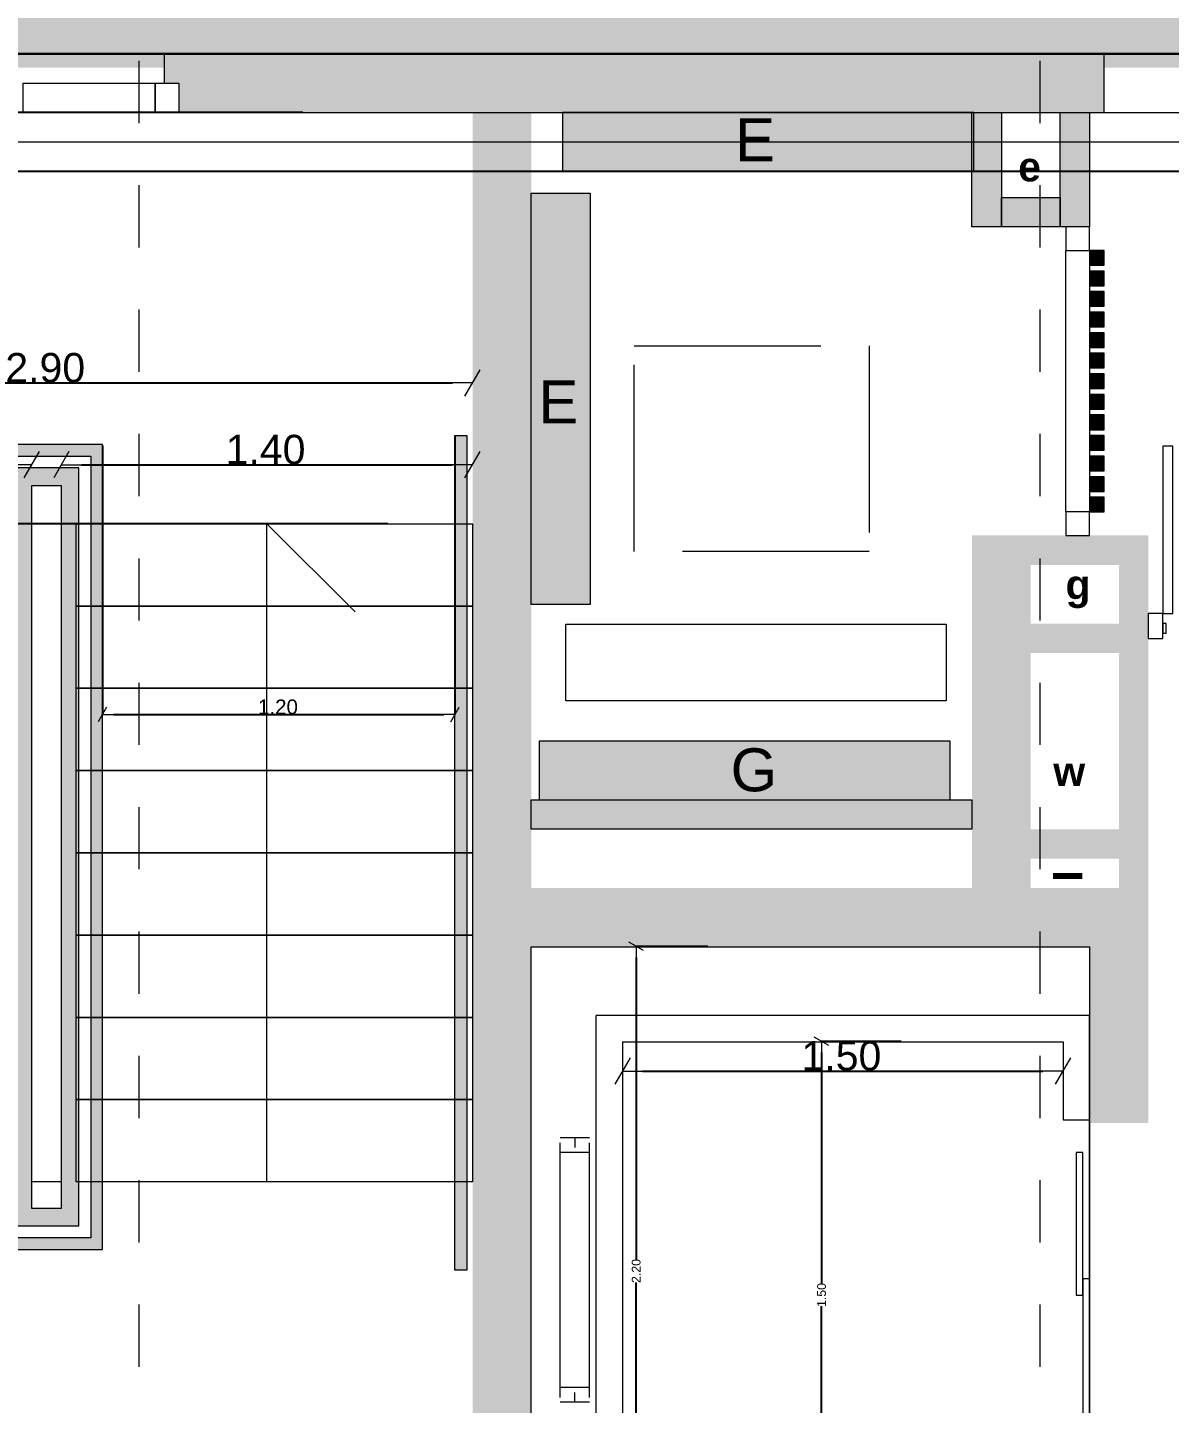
# Model space of a CAD drawing. Header units: millimetres. Extents: x 475616349 to 476941521, y 4620115302 to 4621446928.
# Drawn here: x 476477890 to 476481777, y 4620351099 to 4620355783 of the extents above; entities that cross this region are included whole.
import ezdxf

# ---------------------------------------------------------------- set-up
doc = ezdxf.new("R2010")
doc.units = ezdxf.units.MM
doc.header["$MEASUREMENT"] = 0
doc.linetypes.add('Dashed', pattern=[423.333333, 211.666667, -211.666667])
doc.linetypes.add('Long Dashed', pattern=[1058.333302, 634.99999, -423.333311])
for name, color, linetype, lineweight, true_color in [('0_Pen_No__8_Pen_No__11', 7, 'Continuous', 0, 0x636466), ('New_2D Drafting - General_Pen_No__250_Pen_No__17', 7, 'Continuous', 0, 0xa68068), ('New_2D Drafting - General_Pen_No__250_Pen_No__7_Pen_No__20', 7, 'Continuous', 0, 0xc7c8ca)]:
    doc.layers.add(name, color=color, linetype=linetype, lineweight=lineweight, true_color=true_color)
for name, color, linetype, lineweight in [('0_Pen_No__8_Pen_No__7', 7, 'Continuous', 0), ('2D Drafting - General_Pen_No__1_Pen_No__7', 7, 'Continuous', 0), ('2D Drafting - General_Pen_No__250_Pen_No__7_Pen_No__154', 154, 'Continuous', 0), ('2D Drafting - General_Pen_No__250_Pen_No__7_Pen_No__250', 7, 'Continuous', 0), ('2D Drafting - General_Pen_No__250_Pen_No__7_Pen_No__7', 7, 'Continuous', 0), ('a-iataki_Pen_No__1_Pen_No__1', 1, 'Continuous', 0), ('Doors_Pen_No__7_Pen_No__7', 7, 'Continuous', 0), ('gegmebi_Pen_No__7_Pen_No__7', 7, 'Continuous', 0), ('New_._Pen_No__1', 1, 'Continuous', 0), ('New_2D Drafting - General_Pen_No__1', 1, 'Continuous', 0), ('New_2D Drafting - General_Pen_No__250_Pen_No__7_Pen_No__154', 154, 'Continuous', 0), ('New_2D Drafting - General_Pen_No__250_Pen_No__7_Pen_No__250', 7, 'Continuous', 0), ('New_2D Drafting - General_Pen_No__250_Pen_No__7_Pen_No__4', 7, 'Continuous', 0), ('New_2D Drafting - General_Pen_No__250_Pen_No__7_Pen_No__7', 7, 'Continuous', 0), ('New_2D Drafting - General_Pen_No__30_Pen_No__9_Pen_No__9_Pen_No__250', 7, 'Continuous', 0), ('New_2D Drafting - General_Pen_No__30_Pen_No__9_Pen_No__9_Pen_No__4', 7, 'Continuous', 0), ('New_2D Drafting - General_Pen_No__30_Pen_No__9_Pen_No__9_Pen_No__7', 7, 'Continuous', 0), ('New_2D Drafting - General_Pen_No__4', 7, 'Continuous', 0), ('New_R03_Nakveti_Pen_No__250', 7, 'Continuous', 0), ('New_R03_Nakveti_Pen_No__4', 7, 'Continuous', 0), ('New_shenobebi_Pen_No__1', 1, 'Continuous', 0), ('New_shenobebi_Pen_No__7', 7, 'Continuous', 0), ('New_Structural - Bearing_Pen_No__250', 7, 'Continuous', 0), ('New_Structural - Bearing_Pen_No__4', 7, 'Continuous', 0), ('New_Structural - Bearing_Pen_No__7', 7, 'Continuous', 0), ('zoma_Pen_No__5_Pen_No__5', 5, 'Continuous', 0)]:
    doc.layers.add(name, color=color, linetype=linetype, lineweight=lineweight)
doc.layers.add('zoma', color=7, linetype='Continuous')
doc.styles.add('GENERATED_STYLE_1', font='arial.ttf')
doc.styles.add('GENERATED_STYLE_2', font='arial.ttf')
doc.styles.add('GENERATED_STYLE_7', font='arialbd.ttf')
doc.dimstyles.new('GENERATED_STYLE__10', dxfattribs={"dimtxt": 100, "dimasz": 68.640772, "dimexe": 0.18, "dimexo": 900, "dimgap": 0.09, "dimtad": 1, "dimtih": 1, "dimtoh": 1, "dimlfac": 0.001, "dimzin": 0, "dimdsep": 46, "dimtxsty": 'GENERATED_STYLE_2', "dimblk": 'ARROWHEAD_2', "dimblk1": 'ARROWHEAD_2', "dimblk2": 'ARROWHEAD_2', "dimcen": 0.09, "dimclrd": 7, "dimclre": 7, "dimclrt": 7, "dimadec": 0, "dimazin": 0, "dimtfac": 1, "dimtdec": 4, "dimtmove": 0, "dimatfit": 3, "dimfxl": 1, "dimtolj": 1, "dimtzin": 0, "dimarcsym": 0})
doc.dimstyles.new('GENERATED_STYLE__20', dxfattribs={"dimtxt": 50, "dimasz": 38, "dimexe": 0.18, "dimexo": 3, "dimgap": 0.09, "dimtad": 1, "dimlfac": 0.001, "dimzin": 0, "dimdsep": 46, "dimtxsty": 'GENERATED_STYLE_1', "dimblk": 'ARROWHEAD_2', "dimblk1": 'ARROWHEAD_2', "dimblk2": 'ARROWHEAD_2', "dimcen": 0.09, "dimclrd": 7, "dimclre": 7, "dimclrt": 7, "dimadec": 0, "dimazin": 0, "dimtfac": 1, "dimtdec": 4, "dimtmove": 0, "dimatfit": 3, "dimfxl": 1, "dimtolj": 1, "dimtzin": 0, "dimarcsym": 0})
doc.dimstyles.new('GENERATED_STYLE__3', dxfattribs={"dimtxt": 200, "dimasz": 64.421331, "dimexe": 0.18, "dimexo": 3, "dimgap": 0.09, "dimtad": 1, "dimtih": 1, "dimtoh": 1, "dimlfac": 0.001, "dimzin": 0, "dimdsep": 46, "dimtxsty": 'GENERATED_STYLE_2', "dimblk": 'ARROWHEAD_2', "dimblk1": 'ARROWHEAD_2', "dimblk2": 'ARROWHEAD_2', "dimcen": 0.09, "dimclrd": 142, "dimclre": 142, "dimclrt": 142, "dimadec": 0, "dimazin": 0, "dimtfac": 1, "dimtdec": 4, "dimtmove": 2, "dimatfit": 3, "dimfxl": 1, "dimtolj": 1, "dimtzin": 0, "dimarcsym": 0})
doc.dimstyles.new('GENERATED_STYLE__5', dxfattribs={"dimtxt": 100, "dimasz": 68.640772, "dimexe": 0.18, "dimexo": 0.0625, "dimgap": 0.09, "dimtad": 1, "dimlfac": 0.001, "dimzin": 0, "dimdsep": 46, "dimtxsty": 'GENERATED_STYLE_2', "dimblk": 'ARROWHEAD_2', "dimblk1": 'ARROWHEAD_2', "dimblk2": 'ARROWHEAD_2', "dimcen": 0.09, "dimse1": 1, "dimse2": 1, "dimclrd": 142, "dimclre": 142, "dimclrt": 142, "dimadec": 0, "dimazin": 0, "dimtfac": 1, "dimtdec": 4, "dimtmove": 0, "dimatfit": 3, "dimfxl": 1, "dimtolj": 1, "dimtzin": 0, "dimarcsym": 0})
doc.dimstyles.new('GENERATED_STYLE__6', dxfattribs={"dimtxt": 30.000001, "dimasz": 38, "dimexe": 0.18, "dimexo": 3, "dimgap": 0.09, "dimtad": 1, "dimlfac": 0.001, "dimzin": 0, "dimdsep": 46, "dimtxsty": 'GENERATED_STYLE_2', "dimblk": 'ARROWHEAD_2', "dimblk1": 'ARROWHEAD_2', "dimblk2": 'ARROWHEAD_2', "dimcen": 0.09, "dimclrd": 142, "dimclre": 142, "dimclrt": 142, "dimadec": 0, "dimazin": 0, "dimtfac": 1, "dimtdec": 4, "dimtmove": 0, "dimatfit": 3, "dimfxl": 1, "dimtolj": 1, "dimtzin": 0, "dimarcsym": 0})
doc.dimstyles.new('GENERATED_STYLE__7', dxfattribs={"dimtxt": 30.000001, "dimasz": 38, "dimexe": 0.18, "dimexo": 3, "dimgap": 0.09, "dimtad": 1, "dimtih": 1, "dimtoh": 1, "dimlfac": 0.001, "dimzin": 0, "dimdsep": 46, "dimtxsty": 'GENERATED_STYLE_2', "dimblk": 'ARROWHEAD_2', "dimblk1": 'ARROWHEAD_2', "dimblk2": 'ARROWHEAD_2', "dimcen": 0.09, "dimclrd": 142, "dimclre": 142, "dimclrt": 142, "dimadec": 0, "dimazin": 0, "dimtfac": 1, "dimtdec": 4, "dimtmove": 0, "dimatfit": 3, "dimfxl": 1, "dimtolj": 1, "dimtzin": 0, "dimarcsym": 0})
doc.dimstyles.new('GENERATED_STYLE__9', dxfattribs={"dimtxt": 100, "dimasz": 68.640772, "dimexe": 0.18, "dimexo": 900, "dimgap": 0.09, "dimtad": 1, "dimlfac": 0.001, "dimzin": 0, "dimdsep": 46, "dimtxsty": 'GENERATED_STYLE_2', "dimblk": 'ARROWHEAD_2', "dimblk1": 'ARROWHEAD_2', "dimblk2": 'ARROWHEAD_2', "dimcen": 0.09, "dimclrd": 7, "dimclre": 7, "dimclrt": 7, "dimadec": 0, "dimazin": 0, "dimtfac": 1, "dimtdec": 4, "dimtmove": 0, "dimatfit": 3, "dimfxl": 1, "dimtolj": 1, "dimtzin": 0, "dimarcsym": 0})

# ---------------------------------------------------------------- blocks, each defined once
blk = doc.blocks.new('ARROWHEAD_2')
at = {"color": 0, "linetype": 'Continuous', "lineweight": 0}
for p, q in [((0, 0), (-1, 0)), ((-0.378, -0.655), (0.378, 0.655))]:
    blk.add_line(p, q, dxfattribs=at)
blk = doc.blocks.new('*D4010')
at = {"layer": 'Defpoints', "color": 0, "linetype": 'Continuous', "transparency": 16777216}
for p in [(476480593.2, 4620352331.9), (476480866.6, 4620352331.9), (476480892.7, 4620350831.9)]:
    blk.add_point(p, dxfattribs=at)
at = {"layer": 'zoma', "color": 142, "linetype": 'Continuous', "lineweight": -2, "transparency": 16777216}
for p, q in [((476480863.6, 4620352331.9), (476480593, 4620352331.9)), ((476480593.2, 4620352293.9), (476480593.2, 4620351506.3)), ((476480593.2, 4620350869.9), (476480593.2, 4620351431.1)), ((476480889.7, 4620350831.9), (476480593, 4620350831.9))]:
    blk.add_line(p, q, dxfattribs=at)
at = {"layer": 'zoma', "color": 142, "linetype": 'Continuous', "lineweight": -2, "transparency": 16777216, "xscale": 38.00000000000001, "yscale": 38.00000000000001, "zscale": 38.00000000000001}
for p, rotation in [((476480593.2, 4620352331.9), 90), ((476480593.2, 4620350831.9), 270)]:
    blk.add_blockref('ARROWHEAD_2', p, dxfattribs=dict(at, rotation=rotation))
at = {"layer": 'zoma', "color": 142, "linetype": 'Continuous', "lineweight": 0, "transparency": 16777216, "insert": (476480593.2, 4620351468.7), "char_height": 30, "attachment_point": 5, "rotation": 90, "style": 'GENERATED_STYLE_2'}
blk.add_mtext('\\A1;1.50', dxfattribs=at)
blk = doc.blocks.new('*D4011')
at = {"layer": 'Defpoints', "color": 0, "linetype": 'Continuous', "transparency": 16777216}
for p in [(476479915.3, 4620352330.3), (476481415.3, 4620352330.3), (476481415.3, 4620352231.1)]:
    blk.add_point(p, dxfattribs=at)
at = {"layer": 'zoma', "color": 142, "linetype": 'Continuous', "lineweight": -2, "transparency": 16777216}
blk.add_line((476479984, 4620352231.1), (476481346.7, 4620352231.1), dxfattribs=at)
at = {"layer": 'zoma', "color": 142, "linetype": 'Continuous', "lineweight": -2, "transparency": 16777216, "xscale": 68.64077230571034, "yscale": 68.64077230571034, "zscale": 68.64077230571034, "rotation": 180}
blk.add_blockref('ARROWHEAD_2', (476479915.3, 4620352231.1), dxfattribs=at)
at = {"layer": 'zoma', "color": 142, "linetype": 'Continuous', "lineweight": -2, "transparency": 16777216, "xscale": 68.64077230571034, "yscale": 68.64077230571034, "zscale": 68.64077230571034}
blk.add_blockref('ARROWHEAD_2', (476481415.3, 4620352231.1), dxfattribs=at)
at = {"layer": 'zoma', "color": 142, "linetype": 'Continuous', "lineweight": 0, "transparency": 16777216, "insert": (476480660.6, 4620352282.3), "char_height": 100, "attachment_point": 5, "style": 'GENERATED_STYLE_2'}
blk.add_mtext('\\A1;1.50', dxfattribs=at)
blk = doc.blocks.new('*D4012')
at = {"layer": 'Defpoints', "color": 0, "linetype": 'Continuous', "transparency": 16777216}
for p in [(476479962, 4620352655.2), (476480208.8, 4620352655.2), (476480092, 4620350455.2)]:
    blk.add_point(p, dxfattribs=at)
at = {"layer": 'zoma', "color": 142, "linetype": 'Continuous', "lineweight": -2, "transparency": 16777216}
for p, q in [((476480205.8, 4620352655.2), (476479961.8, 4620352655.2)), ((476479962, 4620352617.2), (476479962, 4620351589.8)), ((476479962, 4620350493.2), (476479962, 4620351511.3)), ((476480089, 4620350455.2), (476479961.8, 4620350455.2))]:
    blk.add_line(p, q, dxfattribs=at)
at = {"layer": 'zoma', "color": 142, "linetype": 'Continuous', "lineweight": -2, "transparency": 16777216, "xscale": 38.00000000000001, "yscale": 38.00000000000001, "zscale": 38.00000000000001}
for p, rotation in [((476479962, 4620352655.2), 90), ((476479962, 4620350455.2), 270)]:
    blk.add_blockref('ARROWHEAD_2', p, dxfattribs=dict(at, rotation=rotation))
at = {"layer": 'zoma', "color": 142, "linetype": 'Continuous', "lineweight": 0, "transparency": 16777216, "insert": (476479962, 4620351550.5), "char_height": 30, "attachment_point": 5, "rotation": 90, "style": 'GENERATED_STYLE_2'}
blk.add_mtext('\\A1;2.20', dxfattribs=at)
blk = doc.blocks.new('*D4042')
at = {"layer": 'Defpoints', "color": 0, "linetype": 'Continuous', "transparency": 16777216}
for p in [(476476705, 4620355430.7), (476483205, 4620355430.7), (476483205, 4620338180.3)]:
    blk.add_point(p, dxfattribs=at)
at = {"layer": 'zoma', "color": 142, "linetype": 'Continuous', "lineweight": -2, "transparency": 16777216}
for p, q in [((476476705, 4620355427.7), (476476705, 4620338180.1)), ((476483205, 4620355427.7), (476483205, 4620338180.1)), ((476476769.4, 4620338180.3), (476483140.6, 4620338180.3))]:
    blk.add_line(p, q, dxfattribs=at)
at = {"layer": 'zoma', "color": 142, "linetype": 'Continuous', "lineweight": -2, "transparency": 16777216, "xscale": 64.4213309708986, "yscale": 64.4213309708986, "zscale": 64.4213309708986, "rotation": 180}
blk.add_blockref('ARROWHEAD_2', (476476705, 4620338180.3), dxfattribs=at)
at = {"layer": 'zoma', "color": 142, "linetype": 'Continuous', "lineweight": -2, "transparency": 16777216, "xscale": 64.4213309708986, "yscale": 64.4213309708986, "zscale": 64.4213309708986}
blk.add_blockref('ARROWHEAD_2', (476483205, 4620338180.3), dxfattribs=at)
at = {"layer": 'zoma', "color": 142, "linetype": 'Continuous', "lineweight": 0, "transparency": 16777216, "insert": (476479948.7, 4620338320.3), "char_height": 200, "attachment_point": 5, "style": 'GENERATED_STYLE_2'}
blk.add_mtext('\\A1;6.50', dxfattribs=at)
blk = doc.blocks.new('*D3923')
at = {"layer": 'Defpoints', "color": 0, "linetype": 'Continuous', "transparency": 16777216}
for p in [(476467805.1, 4620355693.7), (476533682.1, 4620355693.7), (476467805.1, 4620340493.7)]:
    blk.add_point(p, dxfattribs=at)
at = {"layer": 'zoma', "color": 7, "linetype": 'Continuous', "lineweight": -2, "transparency": 16777216}
for p, q in [((476468705.1, 4620355693.7), (476533682.3, 4620355693.7)), ((476533682.1, 4620355625.1), (476533682.1, 4620348251.7)), ((476533682.1, 4620340562.4), (476533682.1, 4620347923.8)), ((476468705.1, 4620340493.7), (476533682.3, 4620340493.7))]:
    blk.add_line(p, q, dxfattribs=at)
at = {"layer": 'zoma', "color": 7, "linetype": 'Continuous', "lineweight": -2, "transparency": 16777216, "xscale": 68.64077230571034, "yscale": 68.64077230571034, "zscale": 68.64077230571034}
for p, rotation in [((476533682.1, 4620355693.7), 90), ((476533682.1, 4620340493.7), 270)]:
    blk.add_blockref('ARROWHEAD_2', p, dxfattribs=dict(at, rotation=rotation))
at = {"layer": 'zoma', "color": 7, "linetype": 'Continuous', "lineweight": 0, "transparency": 16777216, "insert": (476533682.1, 4620348087.8), "char_height": 100, "attachment_point": 5, "rotation": 90, "style": 'GENERATED_STYLE_2'}
blk.add_mtext('\\A1;15.20', dxfattribs=at)
blk = doc.blocks.new('*D3931')
at = {"layer": 'Defpoints', "color": 0, "linetype": 'Continuous', "transparency": 16777216}
for p in [(476467805.1, 4620355293.7), (476532893, 4620355293.7), (476467805.1, 4620350493.7)]:
    blk.add_point(p, dxfattribs=at)
at = {"layer": 'zoma', "color": 7, "linetype": 'Continuous', "lineweight": -2, "transparency": 16777216}
for p, q in [((476468705.1, 4620355293.7), (476532893.2, 4620355293.7)), ((476532893, 4620355225.1), (476532893, 4620353019.2)), ((476532893, 4620350562.4), (476532893, 4620352755.6)), ((476468705.1, 4620350493.7), (476532893.2, 4620350493.7))]:
    blk.add_line(p, q, dxfattribs=at)
at = {"layer": 'zoma', "color": 7, "linetype": 'Continuous', "lineweight": -2, "transparency": 16777216, "xscale": 68.64077230571034, "yscale": 68.64077230571034, "zscale": 68.64077230571034}
for p, rotation in [((476532893, 4620355293.7), 90), ((476532893, 4620350493.7), 270)]:
    blk.add_blockref('ARROWHEAD_2', p, dxfattribs=dict(at, rotation=rotation))
at = {"layer": 'zoma', "color": 7, "linetype": 'Continuous', "lineweight": 0, "transparency": 16777216, "insert": (476532893, 4620352887.4), "char_height": 100, "attachment_point": 5, "rotation": 90, "style": 'GENERATED_STYLE_2'}
blk.add_mtext('\\A1;4.80', dxfattribs=at)
blk = doc.blocks.new('*D3932')
at = {"layer": 'Defpoints', "color": 0, "linetype": 'Continuous', "transparency": 16777216}
for p in [(476467805.1, 4620355693.7), (476533022.8, 4620355693.7), (476467805.1, 4620355293.7)]:
    blk.add_point(p, dxfattribs=at)
at = {"layer": 'zoma', "color": 7, "linetype": 'Continuous', "lineweight": -2, "transparency": 16777216}
for p, q in [((476468705.1, 4620355693.7), (476533022.9, 4620355693.7)), ((476533022.8, 4620355625.1), (476533022.8, 4620355362.4)), ((476468705.1, 4620355293.7), (476533022.9, 4620355293.7)), ((476533022.8, 4620355293.7), (476533022.8, 4620354996.9))]:
    blk.add_line(p, q, dxfattribs=at)
at = {"layer": 'zoma', "color": 7, "linetype": 'Continuous', "lineweight": -2, "transparency": 16777216, "xscale": 68.64077230571034, "yscale": 68.64077230571034, "zscale": 68.64077230571034}
for p, rotation in [((476533022.8, 4620355693.7), 90), ((476533022.8, 4620355293.7), 270)]:
    blk.add_blockref('ARROWHEAD_2', p, dxfattribs=dict(at, rotation=rotation))
at = {"layer": 'zoma', "color": 7, "linetype": 'Continuous', "lineweight": 0, "transparency": 16777216, "insert": (476532893, 4620354996.9), "char_height": 100, "attachment_point": 5, "rotation": 90, "style": 'GENERATED_STYLE_2'}
blk.add_mtext('\\A1;0.40', dxfattribs=at)
blk = doc.blocks.new('*D3945')
at = {"layer": 'Defpoints', "color": 0, "linetype": 'Continuous', "transparency": 16777216}
for p in [(476469055, 4620372395.2), (476469405, 4620372395.2), (476533305, 4620355693.8)]:
    blk.add_point(p, dxfattribs=at)
at = {"layer": 'zoma', "color": 7, "linetype": 'Continuous', "lineweight": -2, "transparency": 16777216}
for p, q in [((476468505, 4620372395.2), (476469054.8, 4620372395.2)), ((476469055, 4620372326.5), (476469055, 4620364193.5)), ((476469055, 4620355762.4), (476469055, 4620363865.7)), ((476532405, 4620355693.8), (476469054.8, 4620355693.8))]:
    blk.add_line(p, q, dxfattribs=at)
at = {"layer": 'zoma', "color": 7, "linetype": 'Continuous', "lineweight": -2, "transparency": 16777216, "xscale": 68.64077230571034, "yscale": 68.64077230571034, "zscale": 68.64077230571034}
for p, rotation in [((476469055, 4620372395.2), 90), ((476469055, 4620355693.8), 270)]:
    blk.add_blockref('ARROWHEAD_2', p, dxfattribs=dict(at, rotation=rotation))
at = {"layer": 'zoma', "color": 7, "linetype": 'Continuous', "lineweight": 0, "transparency": 16777216, "insert": (476469055, 4620364029.6), "char_height": 100, "attachment_point": 5, "rotation": 90, "style": 'GENERATED_STYLE_2'}
blk.add_mtext('\\A1;16.70', dxfattribs=at)
blk = doc.blocks.new('*D3966')
at = {"layer": 'Defpoints', "color": 0, "linetype": 'Continuous', "transparency": 16777216}
for p in [(476476505, 4620354340), (476477905, 4620354326.8), (476477905, 4620354294.6)]:
    blk.add_point(p, dxfattribs=at)
at = {"layer": 'zoma', "color": 142, "linetype": 'Continuous', "lineweight": -2, "transparency": 16777216}
blk.add_line((476476573.7, 4620354294.6), (476477836.4, 4620354294.6), dxfattribs=at)
at = {"layer": 'zoma', "color": 142, "linetype": 'Continuous', "lineweight": -2, "transparency": 16777216, "xscale": 68.64077230571034, "yscale": 68.64077230571034, "zscale": 68.64077230571034, "rotation": 180}
blk.add_blockref('ARROWHEAD_2', (476476505, 4620354294.6), dxfattribs=at)
at = {"layer": 'zoma', "color": 142, "linetype": 'Continuous', "lineweight": -2, "transparency": 16777216, "xscale": 68.64077230571034, "yscale": 68.64077230571034, "zscale": 68.64077230571034}
blk.add_blockref('ARROWHEAD_2', (476477905, 4620354294.6), dxfattribs=at)
at = {"layer": 'zoma', "color": 142, "linetype": 'Continuous', "lineweight": 0, "transparency": 16777216, "insert": (476477200.3, 4620354345.8), "char_height": 100, "attachment_point": 5, "style": 'GENERATED_STYLE_2'}
blk.add_mtext('\\A1;1.40', dxfattribs=at)
blk = doc.blocks.new('*D3967')
at = {"layer": 'Defpoints', "color": 0, "linetype": 'Continuous', "transparency": 16777216}
for p in [(476479405, 4620354464.1), (476478005, 4620354416.6), (476479405, 4620354294.6)]:
    blk.add_point(p, dxfattribs=at)
at = {"layer": 'zoma', "color": 142, "linetype": 'Continuous', "lineweight": -2, "transparency": 16777216}
blk.add_line((476478073.7, 4620354294.6), (476479336.4, 4620354294.6), dxfattribs=at)
at = {"layer": 'zoma', "color": 142, "linetype": 'Continuous', "lineweight": -2, "transparency": 16777216, "xscale": 68.64077230571034, "yscale": 68.64077230571034, "zscale": 68.64077230571034, "rotation": 180}
blk.add_blockref('ARROWHEAD_2', (476478005, 4620354294.6), dxfattribs=at)
at = {"layer": 'zoma', "color": 142, "linetype": 'Continuous', "lineweight": -2, "transparency": 16777216, "xscale": 68.64077230571034, "yscale": 68.64077230571034, "zscale": 68.64077230571034}
blk.add_blockref('ARROWHEAD_2', (476479405, 4620354294.6), dxfattribs=at)
at = {"layer": 'zoma', "color": 142, "linetype": 'Continuous', "lineweight": 0, "transparency": 16777216, "insert": (476478700.3, 4620354345.8), "char_height": 100, "attachment_point": 5, "style": 'GENERATED_STYLE_2'}
blk.add_mtext('\\A1;1.40', dxfattribs=at)
blk = doc.blocks.new('*D3968')
at = {"layer": 'Defpoints', "color": 0, "linetype": 'Continuous', "transparency": 16777216}
for p in [(476476505, 4620354789.2), (476479405, 4620354603.3), (476479405, 4620354573.2)]:
    blk.add_point(p, dxfattribs=at)
at = {"layer": 'zoma', "color": 142, "linetype": 'Continuous', "lineweight": -2, "transparency": 16777216}
blk.add_line((476476573.7, 4620354573.2), (476479336.4, 4620354573.2), dxfattribs=at)
at = {"layer": 'zoma', "color": 142, "linetype": 'Continuous', "lineweight": -2, "transparency": 16777216, "xscale": 68.64077230571034, "yscale": 68.64077230571034, "zscale": 68.64077230571034, "rotation": 180}
blk.add_blockref('ARROWHEAD_2', (476476505, 4620354573.2), dxfattribs=at)
at = {"layer": 'zoma', "color": 142, "linetype": 'Continuous', "lineweight": -2, "transparency": 16777216, "xscale": 68.64077230571034, "yscale": 68.64077230571034, "zscale": 68.64077230571034}
blk.add_blockref('ARROWHEAD_2', (476479405, 4620354573.2), dxfattribs=at)
at = {"layer": 'zoma', "color": 142, "linetype": 'Continuous', "lineweight": 0, "transparency": 16777216, "insert": (476477950.3, 4620354624.3), "char_height": 100, "attachment_point": 5, "style": 'GENERATED_STYLE_2'}
blk.add_mtext('\\A1;2.90', dxfattribs=at)
blk = doc.blocks.new('*D3969')
at = {"layer": 'Defpoints', "color": 0, "linetype": 'Continuous', "transparency": 16777216}
for p in [(476476742.2, 4620355493.8), (476478830.4, 4620355493.8), (476479119.1, 4620354093.7)]:
    blk.add_point(p, dxfattribs=at)
at = {"layer": 'zoma', "color": 142, "linetype": 'Continuous', "lineweight": -2, "transparency": 16777216}
for p, q in [((476478827.4, 4620355493.8), (476476742, 4620355493.8)), ((476476742.2, 4620355455.8), (476476742.2, 4620354826.6)), ((476476742.2, 4620354131.7), (476476742.2, 4620354751.4)), ((476479116.1, 4620354093.7), (476476742, 4620354093.7))]:
    blk.add_line(p, q, dxfattribs=at)
at = {"layer": 'zoma', "color": 142, "linetype": 'Continuous', "lineweight": -2, "transparency": 16777216, "xscale": 38.00000000000001, "yscale": 38.00000000000001, "zscale": 38.00000000000001}
for p, rotation in [((476476742.2, 4620355493.8), 90), ((476476742.2, 4620354093.7), 270)]:
    blk.add_blockref('ARROWHEAD_2', p, dxfattribs=dict(at, rotation=rotation))
at = {"layer": 'zoma', "color": 142, "linetype": 'Continuous', "lineweight": 0, "transparency": 16777216, "insert": (476476742.2, 4620354789), "char_height": 30, "attachment_point": 5, "rotation": 90, "style": 'GENERATED_STYLE_2'}
blk.add_mtext('\\A1;1.40', dxfattribs=at)
blk = doc.blocks.new('*D3997')
at = {"layer": 'Defpoints', "color": 0, "linetype": 'Continuous', "transparency": 16777216}
for p in [(476479345, 4620354393.7), (476478145, 4620354363.6), (476479345, 4620353444.7)]:
    blk.add_point(p, dxfattribs=at)
at = {"layer": 'zoma', "color": 7, "linetype": 'Continuous', "lineweight": -2, "transparency": 16777216}
for p, q in [((476479345, 4620354390.7), (476479345, 4620353444.5)), ((476478145, 4620354360.6), (476478145, 4620353444.5)), ((476478183, 4620353444.7), (476479307, 4620353444.7))]:
    blk.add_line(p, q, dxfattribs=at)
at = {"layer": 'zoma', "color": 7, "linetype": 'Continuous', "lineweight": -2, "transparency": 16777216, "xscale": 38.00000000000001, "yscale": 38.00000000000001, "zscale": 38.00000000000001, "rotation": 180}
blk.add_blockref('ARROWHEAD_2', (476478145, 4620353444.7), dxfattribs=at)
at = {"layer": 'zoma', "color": 7, "linetype": 'Continuous', "lineweight": -2, "transparency": 16777216, "xscale": 38.00000000000001, "yscale": 38.00000000000001, "zscale": 38.00000000000001}
blk.add_blockref('ARROWHEAD_2', (476479345, 4620353444.7), dxfattribs=at)
at = {"layer": 'zoma', "color": 7, "linetype": 'Continuous', "lineweight": 0, "transparency": 16777216, "insert": (476478742.5, 4620353470.3), "char_height": 50, "attachment_point": 5, "style": 'GENERATED_STYLE_1'}
blk.add_mtext('\\A1;1.20', dxfattribs=at)

msp = doc.modelspace()

# ---------------------------------------------------------------- hatches: boundary and pattern name
at = {"layer": '0_Pen_No__8_Pen_No__11', "linetype": 'Continuous', "lineweight": 0, "true_color": 0x636466}
for points in [[(476479710.91, 4620355493.936), (476479710.911, 4620355293.936), (476481110.865, 4620355293.945), (476481110.864, 4620355493.945)], [(476479605.02, 4620355219.181), (476479805.02, 4620355219.18), (476479805.011, 4620353819.226), (476479605.011, 4620353819.227)], [(476479631.193, 4620353353.985), (476479631.193, 4620353153.985), (476481031.146, 4620353153.985), (476481031.146, 4620353353.985)]]:
    msp.add_hatch(color=251, dxfattribs=at).paths.add_polyline_path(points)
at = {"layer": '2D Drafting - General_Pen_No__250_Pen_No__7_Pen_No__154', "linetype": 'Continuous', "lineweight": 0}
msp.add_hatch(color=154, dxfattribs=at).paths.add_polyline_path([(476478355.006, 4620355593.798), (476478404.849, 4620355593.798), (476478404.849, 4620355493.75), (476481555.28, 4620355493.75), (476481555.28, 4620355693.75), (476478355.006, 4620355693.75)])
at = {"layer": '2D Drafting - General_Pen_No__250_Pen_No__7_Pen_No__7', "linetype": 'Continuous', "lineweight": 0}
for points in [[(476479605.012, 4620355493.75), (476479605.012, 4620352853.718), (476479405.012, 4620352853.718), (476479405.012, 4620355493.75)], [(476481205.011, 4620355493.932), (476481205.011, 4620355103.975), (476481105.011, 4620355103.975), (476481105.011, 4620355493.932)], [(476479605.012, 4620354393.708), (476479605.012, 4620352853.675), (476479405.012, 4620352853.675), (476479405.012, 4620354393.708)], [(476481105.012, 4620354053.985), (476481305.012, 4620354053.985), (476481305.012, 4620352853.985), (476481105.012, 4620352853.985)]]:
    msp.add_hatch(color=7, dxfattribs=at).paths.add_polyline_path(points)
at = {"layer": 'New_2D Drafting - General_Pen_No__1', "linetype": 'Continuous', "lineweight": 0}
msp.add_hatch(color=1, dxfattribs=at).paths.add_polyline_path([(476479385.012, 4620351553.708), (476479345.012, 4620351553.708), (476479345.012, 4620354393.708), (476479385.012, 4620354393.708)])
h = msp.add_hatch(color=1, dxfattribs=at)
h.paths.add_polyline_path([(476477765.012, 4620351623.6), (476478145.012, 4620351623.6), (476478145.012, 4620351753.708), (476478145.012, 4620354363.614), (476477765.012, 4620354363.614)])
h.paths.add_polyline_path([(476478105.012, 4620351663.6), (476477805.012, 4620351663.6), (476477805.012, 4620354323.614), (476478105.012, 4620354323.614)], flags=16)
h = msp.add_hatch(color=1, dxfattribs=at)
h.paths.add_polyline_path([(476477845.012, 4620351703.6), (476478065.012, 4620351703.6), (476478065.012, 4620354283.614), (476477845.012, 4620354283.614)])
h.paths.add_polyline_path([(476477905.012, 4620351763.6), (476477905.012, 4620354223.614), (476478005.012, 4620354223.614), (476478005.012, 4620351763.6)], flags=16)
at = {"layer": 'New_2D Drafting - General_Pen_No__250_Pen_No__17', "linetype": 'Continuous', "lineweight": 0, "true_color": 0xa68068}
for points in [[(476481505.012, 4620354973.985), (476481505.012, 4620355023.985), (476481555.012, 4620355023.985), (476481555.012, 4620354973.985)], [(476481505.012, 4620354903.985), (476481505.012, 4620354953.985), (476481555.012, 4620354953.985), (476481555.012, 4620354903.985)], [(476481505.012, 4620354833.985), (476481505.012, 4620354883.985), (476481555.012, 4620354883.985), (476481555.012, 4620354833.985)], [(476481505.012, 4620354763.985), (476481505.012, 4620354813.985), (476481555.012, 4620354813.985), (476481555.012, 4620354763.985)], [(476481505.012, 4620354693.985), (476481505.012, 4620354743.985), (476481555.012, 4620354743.985), (476481555.012, 4620354693.985)], [(476481555.012, 4620354673.985), (476481555.012, 4620354623.985), (476481505.012, 4620354623.985), (476481505.012, 4620354673.985)], [(476481505.012, 4620354553.985), (476481505.012, 4620354603.985), (476481555.012, 4620354603.985), (476481555.012, 4620354553.985)], [(476481505.012, 4620354483.985), (476481505.012, 4620354533.985), (476481555.012, 4620354533.985), (476481555.012, 4620354483.985)], [(476481505.012, 4620354413.985), (476481505.012, 4620354463.985), (476481555.012, 4620354463.985), (476481555.012, 4620354413.985)], [(476481505.012, 4620354343.985), (476481505.012, 4620354393.985), (476481555.012, 4620354393.985), (476481555.012, 4620354343.985)], [(476481505.012, 4620354273.985), (476481505.012, 4620354323.985), (476481555.012, 4620354323.985), (476481555.012, 4620354273.985)], [(476481505.012, 4620354203.985), (476481505.012, 4620354253.985), (476481555.012, 4620354253.985), (476481555.012, 4620354203.985)], [(476481555.012, 4620354183.985), (476481555.012, 4620354133.985), (476481505.012, 4620354133.985), (476481505.012, 4620354183.985)]]:
    msp.add_hatch(color=45, dxfattribs=at).paths.add_polyline_path(points)
at = {"layer": 'New_2D Drafting - General_Pen_No__250_Pen_No__7_Pen_No__154', "linetype": 'Continuous', "lineweight": 0}
for points in [[(476479405.012, 4620352853.675), (476479605.012, 4620352853.675), (476481705.012, 4620352853.675), (476481705.012, 4620352053.675), (476481505.012, 4620352053.675), (476481505.012, 4620352653.675), (476479605.012, 4620352653.675), (476479405.012, 4620352653.675)], [(476479405.012, 4620352653.675), (476479605.012, 4620352653.675), (476479605.012, 4620350453.675), (476481505.012, 4620350453.675), (476481505.012, 4620351053.675), (476481705.012, 4620351053.675), (476481705.012, 4620350253.675), (476479405.012, 4620350253.675), (476479405.012, 4620350453.675)]]:
    msp.add_hatch(color=154, dxfattribs=at).paths.add_polyline_path(points)
at = {"layer": 'New_2D Drafting - General_Pen_No__250_Pen_No__7_Pen_No__20', "linetype": 'Continuous', "lineweight": 0, "true_color": 0x313232}
msp.add_hatch(color=250, dxfattribs=at).paths.add_polyline_path([(476476181.843, 4620358316.611), (476478432.047, 4620358316.611), (476478432.047, 4620366347.314), (476480432.202, 4620366347.314), (476480432.202, 4620358316.611), (476483481.843, 4620358316.611), (476483481.843, 4620355646.611), (476476181.843, 4620355646.611)])
at = {"layer": 'New_2D Drafting - General_Pen_No__250_Pen_No__7_Pen_No__7', "linetype": 'Continuous', "lineweight": 0}
for points in [[(476481405.012, 4620355493.975), (476481505.012, 4620355493.975), (476481505.012, 4620355103.975), (476481405.012, 4620355103.975)], [(476479605.012, 4620353054.22), (476479605.012, 4620353154.22), (476481105.012, 4620353154.22), (476481105.012, 4620353054.22)]]:
    msp.add_hatch(color=7, dxfattribs=at).paths.add_polyline_path(points)
at = {"layer": 'New_2D Drafting - General_Pen_No__30_Pen_No__9_Pen_No__9_Pen_No__4', "linetype": 'Continuous', "lineweight": 0}
for points in [[(476481205.011, 4620355203.975), (476481405.012, 4620355203.975), (476481405.012, 4620355103.975), (476481205.011, 4620355103.975)], [(476481605.012, 4620353753.983), (476481605.012, 4620353953.985), (476481305.012, 4620353953.985), (476481305.012, 4620354053.985), (476481705.012, 4620354053.985), (476481705.012, 4620353753.983)]]:
    msp.add_hatch(color=7, dxfattribs=at).paths.add_polyline_path(points)
at = {"layer": 'New_2D Drafting - General_Pen_No__30_Pen_No__9_Pen_No__9_Pen_No__7', "linetype": 'Continuous', "lineweight": 0}
for points in [[(476481305.012, 4620353753.983), (476481605.012, 4620353753.983), (476481605.012, 4620353653.983), (476481305.012, 4620353653.983)], [(476481705.012, 4620353753.983), (476481705.012, 4620352853.985), (476481605.012, 4620352853.985), (476481605.012, 4620353753.983)], [(476481305.012, 4620353053.985), (476481605.012, 4620353053.985), (476481605.012, 4620352953.985), (476481305.012, 4620352953.985)]]:
    msp.add_hatch(color=7, dxfattribs=at).paths.add_polyline_path(points)

# ---------------------------------------------------------------- linework, layer by layer
at = {"layer": '0_Pen_No__8_Pen_No__7', "color": 7, "linetype": 'Continuous', "lineweight": 0, "flags": 128}
for points in [[(476479710.91, 4620355493.936), (476479710.911, 4620355293.936), (476481110.865, 4620355293.945), (476481110.864, 4620355493.945)], [(476479605.02, 4620355219.181), (476479805.02, 4620355219.18), (476479805.011, 4620353819.226), (476479605.011, 4620353819.227)], [(476479631.193, 4620353353.985), (476479631.193, 4620353153.985), (476481031.146, 4620353153.985), (476481031.146, 4620353353.985)]]:
    msp.add_lwpolyline(points, close=True, dxfattribs=at)
at = {"layer": '2D Drafting - General_Pen_No__1_Pen_No__7', "color": 7, "linetype": 'Continuous', "lineweight": 0, "flags": 128}
msp.add_lwpolyline([(476476705.012, 4620355393.75), (476483205.012, 4620355393.75), (476483205.012, 4620355693.75), (476476705.012, 4620355693.75)], close=True, dxfattribs=at)
at = {"layer": '2D Drafting - General_Pen_No__250_Pen_No__7_Pen_No__250', "color": 7, "linetype": 'Continuous', "lineweight": 0, "flags": 128}
msp.add_lwpolyline([(476481205.011, 4620355493.932), (476481205.011, 4620355103.975), (476481105.011, 4620355103.975), (476481105.011, 4620355493.932)], close=True, dxfattribs=at)
at = {"layer": '2D Drafting - General_Pen_No__250_Pen_No__7_Pen_No__7', "color": 7, "linetype": 'Continuous', "lineweight": 0, "flags": 128}
msp.add_lwpolyline([(476478355.006, 4620355593.798), (476478404.849, 4620355593.798), (476478404.849, 4620355493.75), (476481555.28, 4620355493.75), (476481555.28, 4620355693.75), (476478355.006, 4620355693.75)], close=True, dxfattribs=at)
at = {"layer": 'Doors_Pen_No__7_Pen_No__7', "color": 7, "linetype": 'Continuous', "lineweight": 0, "flags": 128}
for points in [[(476481755.01, 4620353788.044), (476481788.343, 4620353787.992), (476481788.343, 4620354357.921), (476481755.01, 4620354357.973)], [(476481705.01, 4620353703.377), (476481755.01, 4620353703.377), (476481755.01, 4620353788.044), (476481705.01, 4620353788.044)], [(476481755.01, 4620353721.377), (476481766.51, 4620353721.377), (476481766.51, 4620353754.711), (476481755.01, 4620353754.711)]]:
    msp.add_lwpolyline(points, close=True, dxfattribs=at)
at = {"layer": 'gegmebi_Pen_No__7_Pen_No__7', "color": 7, "linetype": 'Continuous', "lineweight": 0, "flags": 128}
for points in [[(476478005.012, 4620351853.708), (476477905.012, 4620351853.708), (476477905.012, 4620354093.708), (476478005.012, 4620354093.708)], [(476478055.012, 4620353813.708), (476478055.012, 4620354093.708), (476479405.012, 4620354093.708), (476479405.012, 4620353813.708)], [(476478055.012, 4620353533.708), (476478055.012, 4620353813.708), (476479405.012, 4620353813.708), (476479405.012, 4620353533.708)], [(476478055.012, 4620353253.708), (476478055.012, 4620353533.708), (476479405.012, 4620353533.708), (476479405.012, 4620353253.708)], [(476478055.012, 4620352973.708), (476478055.012, 4620353253.708), (476479405.012, 4620353253.708), (476479405.012, 4620352973.708)], [(476478055.012, 4620352693.708), (476478055.012, 4620352973.708), (476479405.012, 4620352973.708), (476479405.012, 4620352693.708)], [(476478055.012, 4620352413.708), (476478055.012, 4620352693.708), (476479405.012, 4620352693.708), (476479405.012, 4620352413.708)], [(476478055.012, 4620352133.708), (476478055.012, 4620352413.708), (476479405.012, 4620352413.708), (476479405.012, 4620352133.708)], [(476478055.012, 4620351853.708), (476478055.012, 4620352133.708), (476479405.012, 4620352133.708), (476479405.012, 4620351853.708)]]:
    msp.add_lwpolyline(points, close=True, dxfattribs=at)
msp.add_lwpolyline([(476478705.012, 4620351853.708), (476478705.012, 4620354093.708), (476479005.012, 4620353793.708)], dxfattribs=at)
at = {"layer": 'New_2D Drafting - General_Pen_No__250_Pen_No__7_Pen_No__250', "color": 7, "linetype": 'Continuous', "lineweight": 0, "flags": 128}
for points in [[(476481405.012, 4620355493.975), (476481505.012, 4620355493.975), (476481505.012, 4620355103.975), (476481405.012, 4620355103.975)], [(476479605.012, 4620353054.22), (476479605.012, 4620353154.22), (476481105.012, 4620353154.22), (476481105.012, 4620353054.22)]]:
    msp.add_lwpolyline(points, close=True, dxfattribs=at)
at = {"layer": 'New_2D Drafting - General_Pen_No__250_Pen_No__7_Pen_No__4', "color": 7, "linetype": 'Continuous', "lineweight": 0, "flags": 128}
msp.add_lwpolyline([(476476305.012, 4620358363.75), (476478555.216, 4620358363.75), (476478555.216, 4620366394.453), (476480555.372, 4620366394.453), (476480555.372, 4620358363.75), (476483605.012, 4620358363.75), (476483605.012, 4620355693.75), (476476305.012, 4620355693.75)], close=True, dxfattribs=at)
at = {"layer": 'New_2D Drafting - General_Pen_No__30_Pen_No__9_Pen_No__9_Pen_No__250', "color": 7, "linetype": 'Continuous', "lineweight": 0, "flags": 128}
msp.add_lwpolyline([(476481205.011, 4620355203.975), (476481405.012, 4620355203.975), (476481405.012, 4620355103.975), (476481205.011, 4620355103.975)], close=True, dxfattribs=at)
at = {"layer": 'New_2D Drafting - General_Pen_No__4', "color": 7, "linetype": 'Continuous', "lineweight": 0, "flags": 128}
for points in [[(476479385.012, 4620351553.708), (476479345.012, 4620351553.708), (476479345.012, 4620354393.708), (476479385.012, 4620354393.708)], [(476477765.012, 4620351623.6), (476478145.012, 4620351623.6), (476478145.012, 4620351753.708), (476478145.012, 4620354363.614), (476477765.012, 4620354363.614)], [(476478105.012, 4620351663.6), (476477805.012, 4620351663.6), (476477805.012, 4620354323.614), (476478105.012, 4620354323.614)], [(476477845.012, 4620351703.6), (476478065.012, 4620351703.6), (476478065.012, 4620354283.614), (476477845.012, 4620354283.614)], [(476477905.012, 4620351763.6), (476477905.012, 4620354223.614), (476478005.012, 4620354223.614), (476478005.012, 4620351763.6)]]:
    msp.add_lwpolyline(points, close=True, dxfattribs=at)
at = {"layer": 'New_R03_Nakveti_Pen_No__250', "color": 7, "linetype": 'Continuous', "lineweight": 0}
for p, q in [((476479803.452, 4620352003.675), (476479703.452, 4620352003.675)), ((476479703.452, 4620351120.342), (476479703.452, 4620351987.009)), ((476479753.452, 4620352003.675), (476479753.452, 4620351970.342)), ((476479803.452, 4620351120.342), (476479803.452, 4620351987.009)), ((476479803.452, 4620351953.675), (476479703.452, 4620351953.675)), ((476479803.452, 4620351153.675), (476479703.452, 4620351153.675)), ((476479753.452, 4620351103.675), (476479753.452, 4620351137.009)), ((476479803.452, 4620351103.675), (476479703.452, 4620351103.675))]:
    msp.add_line(p, q, dxfattribs=at)
at = {"layer": 'New_R03_Nakveti_Pen_No__4', "color": 7, "linetype": 'Continuous', "lineweight": 0}
for p, q in [((476479825.64, 4620350740.605), (476479825.64, 4620352419.977)), ((476481505.012, 4620352419.977), (476479825.64, 4620352419.977)), ((476481505.012, 4620352065.343), (476481505.012, 4620352419.977)), ((476479915.326, 4620352330.291), (476479915.326, 4620350830.291)), ((476479915.326, 4620352330.291), (476481415.326, 4620352330.291)), ((476481415.326, 4620352330.291), (476481415.326, 4620352065.343)), ((476481415.326, 4620352065.343), (476481505.012, 4620352065.343)), ((476481505.012, 4620351095.238), (476481505.012, 4620352065.343))]:
    msp.add_line(p, q, dxfattribs=at)
for points in [[(476481482.591, 4620351468.183), (476481482.591, 4620351953.235), (476481460.169, 4620351953.235), (476481460.169, 4620351468.183)], [(476481505.012, 4620351039.185), (476481505.012, 4620351524.237), (476481482.591, 4620351524.237), (476481482.591, 4620351039.185)]]:
    msp.add_lwpolyline(points, close=True, dxfattribs=at)
at = {"layer": 'New_shenobebi_Pen_No__1', "color": 1, "linetype": 'Dashed', "lineweight": 0}
for points in [[(476478269.685, 4620335984.323), (476478269.685, 4620359277.544)], [(476481336.985, 4620335984.323), (476481336.985, 4620359277.544)]]:
    msp.add_lwpolyline(points, dxfattribs=at)
at = {"layer": 'New_shenobebi_Pen_No__7', "color": 7, "linetype": 'Continuous', "lineweight": 0}
msp.add_lwpolyline([(476479605.012, 4620350453.675), (476479605.012, 4620352653.675), (476481505.012, 4620352653.675), (476481505.012, 4620350453.675)], close=True, dxfattribs=at)
at = {"layer": 'New_Structural - Bearing_Pen_No__250', "color": 7, "linetype": 'Continuous', "lineweight": 0}
for p, q in [((476478354.842, 4620355693.749), (476478354.846, 4620355593.749)), ((476478324.846, 4620355593.748), (476478404.846, 4620355593.75)), ((476478324.849, 4620355493.748), (476478324.846, 4620355593.748)), ((476478354.846, 4620355593.749), (476478404.846, 4620355593.75)), ((476478354.846, 4620355593.749), (476478404.846, 4620355593.75)), ((476478404.846, 4620355593.75), (476478404.849, 4620355493.75)), ((476478404.846, 4620355593.75), (476478404.849, 4620355493.75)), ((476478404.846, 4620355593.75), (476478404.849, 4620355493.75)), ((476478404.849, 4620355493.75), (476478324.849, 4620355493.748))]:
    msp.add_line(p, q, dxfattribs=at)
msp.add_lwpolyline([(476478324.849, 4620355493.748), (476477874.849, 4620355493.734), (476477874.846, 4620355593.734), (476478324.846, 4620355593.748)], close=True, dxfattribs=at)
at = {"layer": 'New_Structural - Bearing_Pen_No__4', "color": 7, "linetype": 'Continuous', "lineweight": 0, "flags": 128}
for points in [[(476481425.012, 4620355023.975), (476481505.012, 4620355023.975), (476481505.012, 4620355103.975), (476481425.012, 4620355103.975)], [(476481425.012, 4620355023.975), (476481505.012, 4620355023.975), (476481505.012, 4620354133.985), (476481425.012, 4620354133.985)], [(476481505.012, 4620354973.985), (476481555.012, 4620354973.985), (476481555.012, 4620355023.985), (476481505.012, 4620355023.985)], [(476481505.012, 4620354903.985), (476481555.012, 4620354903.985), (476481555.012, 4620354953.985), (476481505.012, 4620354953.985)], [(476481505.012, 4620354833.985), (476481555.012, 4620354833.985), (476481555.012, 4620354883.985), (476481505.012, 4620354883.985)], [(476481505.012, 4620354763.985), (476481555.012, 4620354763.985), (476481555.012, 4620354813.985), (476481505.012, 4620354813.985)], [(476481505.012, 4620354693.985), (476481555.012, 4620354693.985), (476481555.012, 4620354743.985), (476481505.012, 4620354743.985)], [(476481505.012, 4620354623.985), (476481555.012, 4620354623.985), (476481555.012, 4620354673.985), (476481505.012, 4620354673.985)], [(476481505.012, 4620354553.985), (476481555.012, 4620354553.985), (476481555.012, 4620354603.985), (476481505.012, 4620354603.985)], [(476481505.012, 4620354483.985), (476481555.012, 4620354483.985), (476481555.012, 4620354533.985), (476481505.012, 4620354533.985)], [(476481505.012, 4620354413.985), (476481555.012, 4620354413.985), (476481555.012, 4620354463.985), (476481505.012, 4620354463.985)], [(476481505.012, 4620354343.985), (476481555.012, 4620354343.985), (476481555.012, 4620354393.985), (476481505.012, 4620354393.985)], [(476481505.012, 4620354273.985), (476481555.012, 4620354273.985), (476481555.012, 4620354323.985), (476481505.012, 4620354323.985)], [(476481505.012, 4620354203.985), (476481555.012, 4620354203.985), (476481555.012, 4620354253.985), (476481505.012, 4620354253.985)], [(476481505.012, 4620354133.985), (476481555.012, 4620354133.985), (476481555.012, 4620354183.985), (476481505.012, 4620354183.985)], [(476481425.012, 4620354053.985), (476481505.012, 4620354053.985), (476481505.012, 4620354133.985), (476481425.012, 4620354133.985)]]:
    msp.add_lwpolyline(points, close=True, dxfattribs=at)
at = {"layer": 'New_Structural - Bearing_Pen_No__7', "color": 7, "linetype": 'Long Dashed', "lineweight": 0}
msp.add_lwpolyline([(476479955.012, 4620354699.413), (476480755.012, 4620354699.413), (476480755.012, 4620353999.408), (476479955.012, 4620353999.408)], close=True, dxfattribs=at)
at = {"layer": 'New_Structural - Bearing_Pen_No__7', "color": 7, "linetype": 'Continuous', "lineweight": 0}
msp.add_lwpolyline([(476479722.028, 4620353752.591), (476481017.73, 4620353752.591), (476481017.73, 4620353490.927), (476479722.028, 4620353490.927)], close=True, dxfattribs=at)
at = {"layer": 'zoma_Pen_No__5_Pen_No__5', "color": 5, "linetype": 'Continuous', "lineweight": 0}
msp.add_line((476465524.461, 4620355493.75), (476535354.291, 4620355493.75), dxfattribs=at)

# ---------------------------------------------------------------- texts
at = {"layer": 'a-iataki_Pen_No__1_Pen_No__1', "color": 1, "linetype": 'Continuous', "lineweight": 0, "char_height": 146.24328, "attachment_point": 3, "rotation": 0.001109, "style": 'GENERATED_STYLE_2'}
for s, insert in [('\\A1;{\\pqr;\\fArial CYR|b0|i0|c204|p34;E}', (476480434.546, 4620355474.119)), ('\\A1;{\\pqr;\\fArial CYR|b0|i0|c204|p34;E}', (476479765.132, 4620354581.669)), ('\\A1;{\\pqr;\\fArial CYR|b0|i0|c204|p34;G}', (476480442.191, 4620353329.378))]:
    msp.add_mtext(s, dxfattribs=dict(at, insert=insert))
at = {"layer": 'New_._Pen_No__1', "color": 1, "linetype": 'Continuous', "lineweight": 0, "char_height": 100, "attachment_point": 2, "style": 'GENERATED_STYLE_7'}
for s, insert in [('\\A1;{\\pqc;\\fArial|b1|i0|c0|p34;e}', (476481301.203, 4620355359.005)), ('\\A1;{\\pqc;\\fArial|b1|i0|c0|p34;g}', (476481466.296, 4620353936.829)), ('\\A1;{\\pqc;\\fArial|b1|i0|c0|p34;w}', (476481436.234, 4620353300.702))]:
    msp.add_mtext(s, dxfattribs=dict(at, insert=insert))
at = {"layer": 'New_._Pen_No__1', "color": 1, "linetype": 'Continuous', "lineweight": 0, "insert": (476481380.519, 4620352894.806), "char_height": 100, "attachment_point": 2, "rotation": 90, "style": 'GENERATED_STYLE_7'}
msp.add_mtext('\\A1;{\\pqc;\\fArial|b1|i0|c0|p34;I}', dxfattribs=at)

# ---------------------------------------------------------------- dimensions: what is measured, and where the dimension line sits
at = {"layer": 'zoma', "color": 1, "linetype": 'Continuous', "lineweight": 0}
dim = msp.add_linear_dim(base=(476469055.012, 4620372395.182), p1=(476533305.019, 4620355693.75), p2=(476469405.012, 4620372395.182), angle=90, dimstyle='GENERATED_STYLE__10', dxfattribs=at)
dim.commit()
dim.dimension.update_dxf_attribs({"geometry": '*D3945', "text_midpoint": (476469055.012, 4620364029.611), "dimtype": 160, "text_rotation": 90})
at = {"layer": 'zoma', "color": 142, "linetype": 'Continuous', "lineweight": 0}
for base, p1, p2, dimstyle, picture, middle in [((476533682.101, 4620355693.723), (476467805.077, 4620340493.723), (476467805.077, 4620355693.723), 'GENERATED_STYLE__9', '*D3923', (476533682.101, 4620348087.781)), ((476533022.769, 4620355693.723), (476467805.077, 4620355293.723), (476467805.077, 4620355693.723), 'GENERATED_STYLE__9', '*D3932', (476532892.973, 4620354996.874)), ((476476742.212, 4620355493.75), (476479119.063, 4620354093.708), (476478830.434, 4620355493.75), 'GENERATED_STYLE__7', '*D3969', (476476742.212, 4620354789.009)), ((476532892.973, 4620355293.723), (476467805.077, 4620350493.724), (476467805.077, 4620355293.723), 'GENERATED_STYLE__9', '*D3931', (476532892.973, 4620352887.43)), ((476479961.954, 4620352655.244), (476480091.984, 4620350455.244), (476480208.791, 4620352655.244), 'GENERATED_STYLE__7', '*D4012', (476479961.954, 4620351550.524)), ((476480593.169, 4620352331.859), (476480892.738, 4620350831.859), (476480866.639, 4620352331.859), 'GENERATED_STYLE__6', '*D4010', (476480593.169, 4620351468.692))]:
    dim = msp.add_linear_dim(base=base, p1=p1, p2=p2, angle=90, dimstyle=dimstyle, dxfattribs=at)
    dim.commit()
    dim.dimension.update_dxf_attribs({"geometry": picture, "text_midpoint": middle, "dimtype": 160, "text_rotation": 90})
for base, p1, p2, dimstyle, picture, middle in [((476483205.012, 4620338180.292), (476476705.012, 4620355430.658), (476483205.012, 4620355430.658), 'GENERATED_STYLE__3', '*D4042', (476479948.719, 4620338320.292)), ((476479405.012, 4620354573.175), (476476505.012, 4620354789.187), (476479405.012, 4620354603.338), 'GENERATED_STYLE__5', '*D3968', (476477950.292, 4620354573.175)), ((476479405.012, 4620354294.62), (476478005.012, 4620354416.557), (476479405.012, 4620354464.055), 'GENERATED_STYLE__5', '*D3967', (476478700.292, 4620354294.62)), ((476477905.012, 4620354294.62), (476476505.012, 4620354340.032), (476477905.012, 4620354326.838), 'GENERATED_STYLE__5', '*D3966', (476477200.292, 4620354294.62)), ((476479345.012, 4620353444.693), (476478145.012, 4620354363.614), (476479345.012, 4620354393.708), 'GENERATED_STYLE__20', '*D3997', (476478742.495, 4620353444.693)), ((476481415.326, 4620352231.13), (476479915.326, 4620352330.291), (476481415.326, 4620352330.291), 'GENERATED_STYLE__5', '*D4011', (476480660.606, 4620352231.13))]:
    dim = msp.add_linear_dim(base=base, p1=p1, p2=p2, dimstyle=dimstyle, dxfattribs=at)
    dim.commit()
    dim.dimension.update_dxf_attribs({"geometry": picture, "text_midpoint": middle, "dimtype": 160})

doc.saveas('drawing.dxf')
